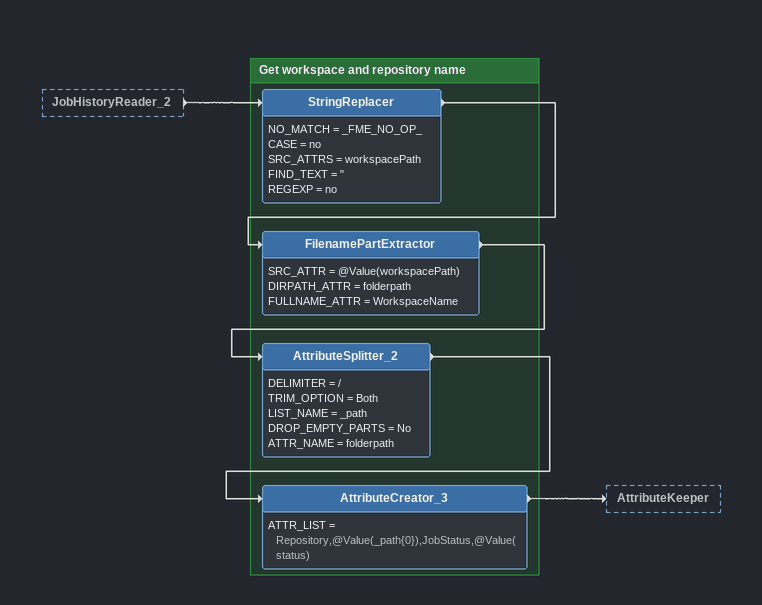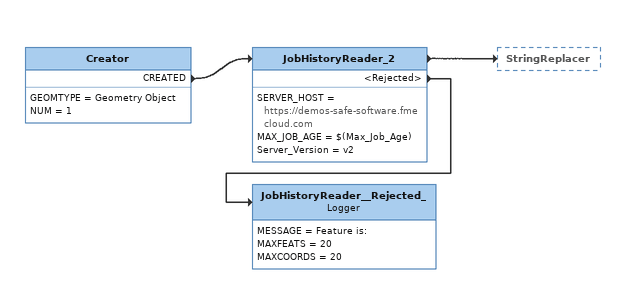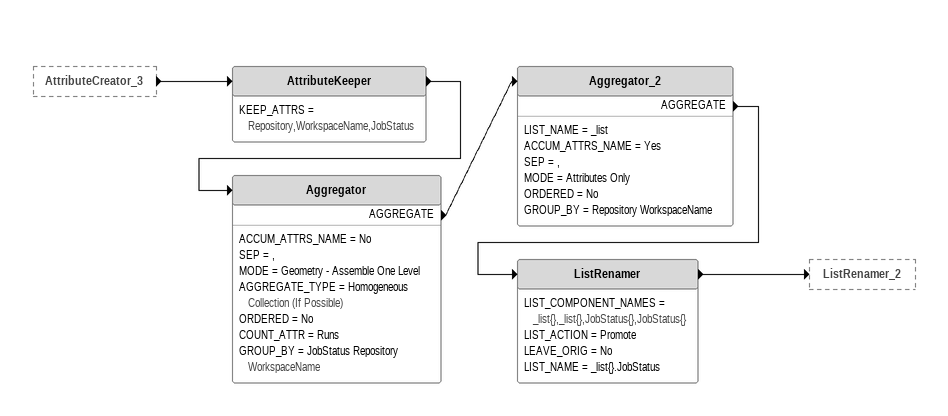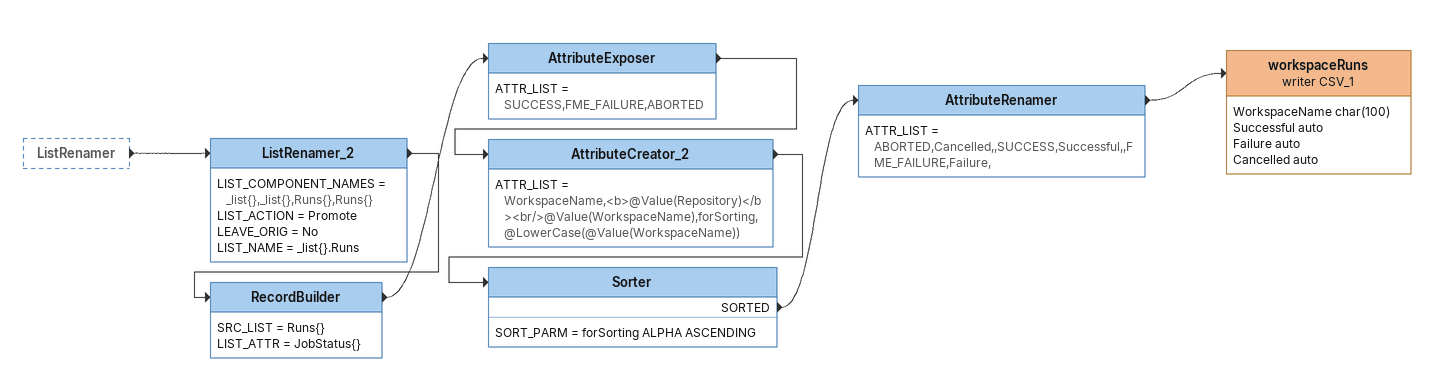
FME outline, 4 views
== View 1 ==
JobHistoryReader_2 [outside]
    -> StringReplacer

Bookmark: Get workspace and repository name
StringReplacer
    NO_MATCH = _FME_NO_OP_
    CASE = no
    SRC_ATTRS = workspacePath
    FIND_TEXT = "
    REGEXP = no
    -> FilenamePartExtractor
FilenamePartExtractor
    SRC_ATTR = @Value(workspacePath)
    DIRPATH_ATTR = folderpath
    FULLNAME_ATTR = WorkspaceName
    -> AttributeSplitter_2
AttributeSplitter_2
    DELIMITER = /
    TRIM_OPTION = Both
    LIST_NAME = _path
    DROP_EMPTY_PARTS = No
    ATTR_NAME = folderpath
    -> AttributeCreator_3
AttributeCreator_3
    ATTR_LIST = Repository,@Value(_path{0}),JobStatus,@Value(status)
    -> AttributeKeeper

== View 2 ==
Creator
    GEOMTYPE = Geometry Object
    NUM = 1
    CREATED -> JobHistoryReader_2
JobHistoryReader_2
    SERVER_HOST = https://demos-safe-software.fmecloud.com
    MAX_JOB_AGE = $(Max_Job_Age)
    Server_Version = v2
    -> StringReplacer
    <Rejected> -> JobHistoryReader__Rejected_
JobHistoryReader__Rejected_: Logger
    MESSAGE = Feature is:
    MAXFEATS = 20
    MAXCOORDS = 20

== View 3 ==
AttributeCreator_3 [outside]
    -> AttributeKeeper
AttributeKeeper
    KEEP_ATTRS = Repository,WorkspaceName,JobStatus
    -> Aggregator
Aggregator
    ACCUM_ATTRS_NAME = No
    SEP = ,
    MODE = Geometry - Assemble One Level
    AGGREGATE_TYPE = Homogeneous Collection (If Possible)
    ORDERED = No
    COUNT_ATTR = Runs
    GROUP_BY = JobStatus Repository WorkspaceName
    AGGREGATE -> Aggregator_2
Aggregator_2
    LIST_NAME = _list
    ACCUM_ATTRS_NAME = Yes
    SEP = ,
    MODE = Attributes Only
    ORDERED = No
    GROUP_BY = Repository WorkspaceName
    AGGREGATE -> ListRenamer
ListRenamer
    LIST_COMPONENT_NAMES = _list{},_list{},JobStatus{},JobStatus{}
    LIST_ACTION = Promote
    LEAVE_ORIG = No
    LIST_NAME = _list{}.JobStatus
    -> ListRenamer_2

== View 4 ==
ListRenamer [outside]
    -> ListRenamer_2
ListRenamer_2
    LIST_COMPONENT_NAMES = _list{},_list{},Runs{},Runs{}
    LIST_ACTION = Promote
    LEAVE_ORIG = No
    LIST_NAME = _list{}.Runs
    -> RecordBuilder
RecordBuilder
    SRC_LIST = Runs{}
    LIST_ATTR = JobStatus{}
    -> AttributeExposer
AttributeExposer
    ATTR_LIST = SUCCESS,FME_FAILURE,ABORTED
    -> AttributeCreator_2
AttributeCreator_2
    ATTR_LIST = WorkspaceName,<b>@Value(Repository)</b><br/>@Value(WorkspaceName),forSorting,@LowerCase(@Value(WorkspaceName))
    -> Sorter
Sorter
    SORT_PARM = forSorting ALPHA ASCENDING
    SORTED -> AttributeRenamer
AttributeRenamer
    ATTR_LIST = ABORTED,Cancelled,,SUCCESS,Successful,,FME_FAILURE,Failure,
    -> workspaceRuns (writer CSV_1)
workspaceRuns (writer CSV_1)
    attributes: WorkspaceName char(100), Successful auto, Failure auto, Cancelled auto
